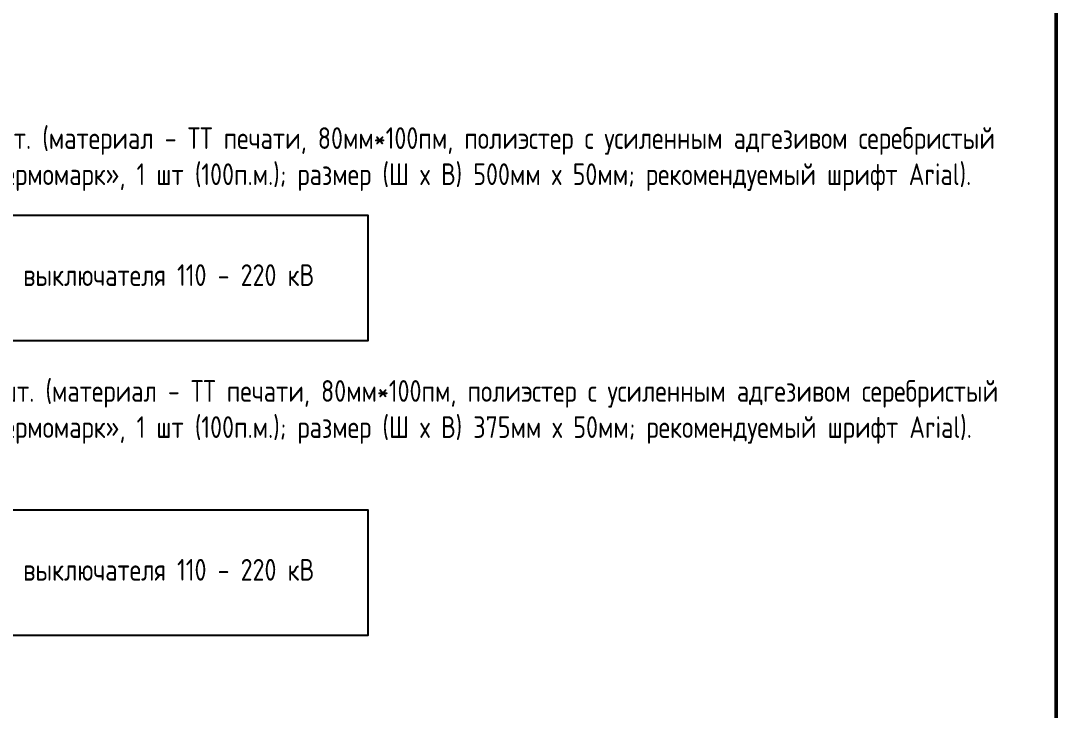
# Model space of a CAD drawing. Header units: millimetres. Extents: x -936 to 3453, y -90 to 618.
# Drawn here: x -544.5 to -425, y 78.4 to 158 of the extents above; entities that cross this region are included whole.
import ezdxf

# ---------------------------------------------------------------- set-up
doc = ezdxf.new("R2010")
doc.units = ezdxf.units.MM
doc.styles.add('Gost_type_A', font='GOST_A.TTF')

# ---------------------------------------------------------------- blocks, each defined once
blk = doc.blocks.new('Формат_А4')
at = {"lineweight": 50}
blk.add_lwpolyline([(-190, 292), (-5, 292), (-5, 5), (-190, 5)], close=True, dxfattribs=at)

msp = doc.modelspace()

# ---------------------------------------------------------------- linework, layer by layer
for points in [[(-603, 135.52), (-504.4, 135.52), (-504.4, 121.02), (-603, 121.02)], [(-603, 101.52), (-504.4, 101.52), (-504.4, 87.02), (-603, 87.02)]]:
    msp.add_lwpolyline(points, close=True)

# ---------------------------------------------------------------- block references
at = {"color": 1}
msp.add_blockref('Формат_А4', (-420, 0), dxfattribs=at)

# ---------------------------------------------------------------- texts
at = {"char_height": 2.5, "style": 'Gost_type_A'}
for s, insert, width, attachment_point in [('\\pxql;{\\T2;\\C0;Примечания\\P\\P\\T1;  1 }Диспетчерское наименование шкафа - {\\C6;2 шт.} (материал - ТТ печати, 80мм*100пм, полиэстер с усиленным адгезивом серебристый матовый химстойкий, 3978-80-5-100, ООО «Термомарк», 1 шт (100п.м.); размер (Ш х В) {\\C6;500}мм х 50мм; рекомендуемый шрифт Arial).\\P\\P\\P\\P\\P\\P  2 Диспетчерское наименование шкафа -{\\C6; 2 шт. }(материал - ТТ печати, 80мм*100пм, полиэстер с усиленным адгезивом серебристый матовый химстойкий, 3978-80-5-100, ООО «Термомарк», 1 шт (100п.м.); размер (Ш х В) 375мм х 50мм; рекомендуемый шрифт Arial).\\P\\P\\P\\P\\P\\P\\P  3 Количество шкафов - 1 шт.', (-605, 154), 175, 1), ('Комплект защит, УРОВ и АУВ обходного выключателя 110 - 220 кВ ', (-553.7, 128.27), 98.6, 5), ('Комплект защит, УРОВ и АУВ обходного выключателя 110 - 220 кВ ', (-553.7, 94.27), 98.6, 5)]:
    msp.add_mtext(s, dxfattribs=dict(at, insert=insert, width=width, attachment_point=attachment_point))

doc.saveas('drawing.dxf')
